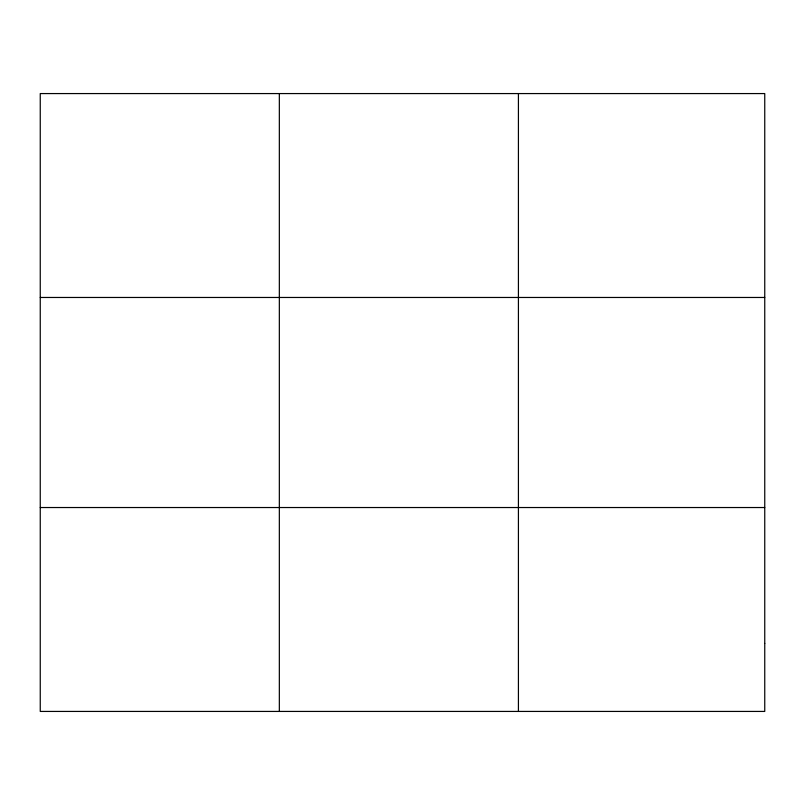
<?xml version="1.0" encoding="UTF-8"?>
<svg xmlns="http://www.w3.org/2000/svg" width="805" height="805" viewBox="0 0 805 805"><rect width="100%" height="100%" fill="white"/><g stroke="black" fill="none" stroke-linecap="round" stroke-linejoin="round"><path stroke-width="1.21" d="M279.335 93.571L279.335 711.429M518.42 93.571L518.42 711.429M40.25 297.468L764.75 297.468M40.25 507.532L764.75 507.532M764.75 643.467L764.75 711.429L40.25 711.429L40.25 93.571L764.75 93.571L764.75 643.467"/></g></svg>
